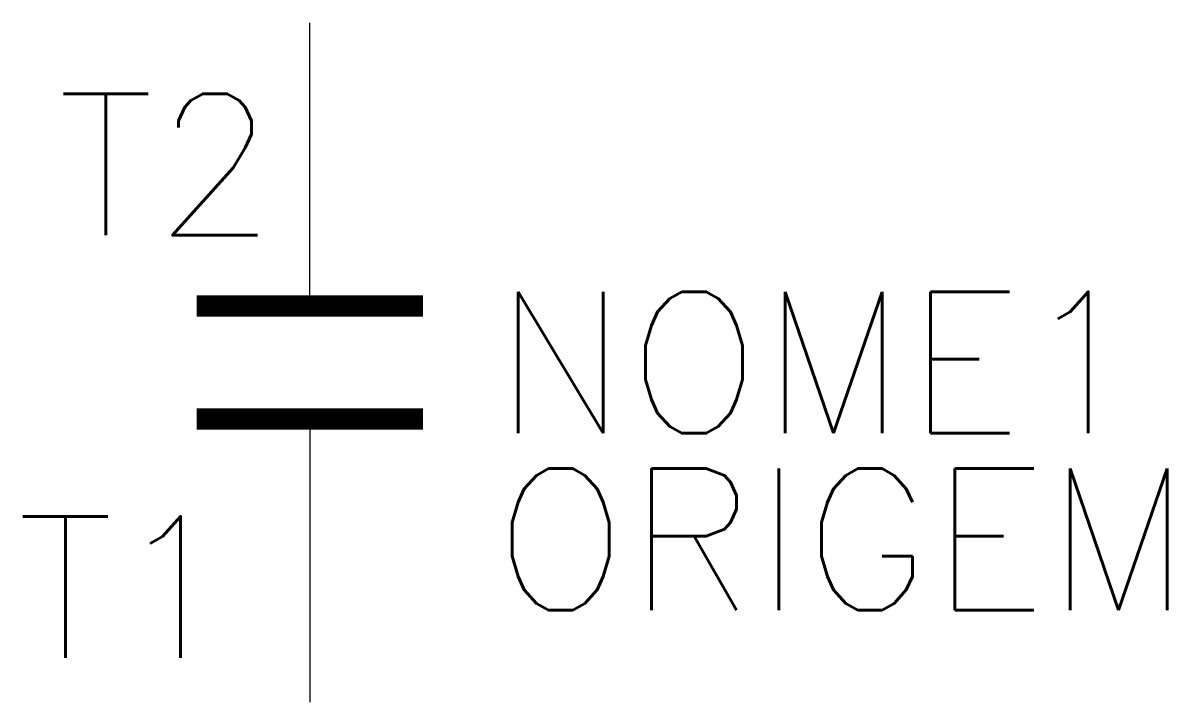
# Model space of a CAD drawing. Header units: millimetres. Extents: x -4.1 to 12.1, y -4.8 to 4.8.
import ezdxf
from ezdxf.enums import TextEntityAlignment as Align

# ---------------------------------------------------------------- set-up
doc = ezdxf.new("R2010")
doc.units = ezdxf.units.MM
doc.header["$LTSCALE"] = 5
doc.styles.add('ROMANS', font='romans.shx')

msp = doc.modelspace()

# ---------------------------------------------------------------- linework, layer by layer
for p, q in [((0, 0.8), (0, 4.8)), ((0, -0.8), (0, -4.8))]:
    msp.add_line(p, q)
at = {"color": 5, "const_width": 0.3}
for points in [[(-1.6, 0.8), (1.6, 0.8)], [(-1.6, -0.8), (1.6, -0.8)]]:
    msp.add_lwpolyline(points, dxfattribs=at)

# ---------------------------------------------------------------- texts
at = {"style": 'ROMANS'}
for tag, p in [('T2', (-3.57, 1.798)), ('T1', (-4.142, -4.175))]:
    msp.add_attdef(tag, p, '', height=2, dxfattribs=at)
for tag, text, p in [('NOME1', '', (2.6, 0)), ('ORIGEM', 'ORIGEM', (2.6, -2.5))]:
    msp.add_attdef(tag, text=text, height=2, dxfattribs=at).set_placement(p, align=Align.MIDDLE_LEFT)

doc.saveas('drawing.dxf')
